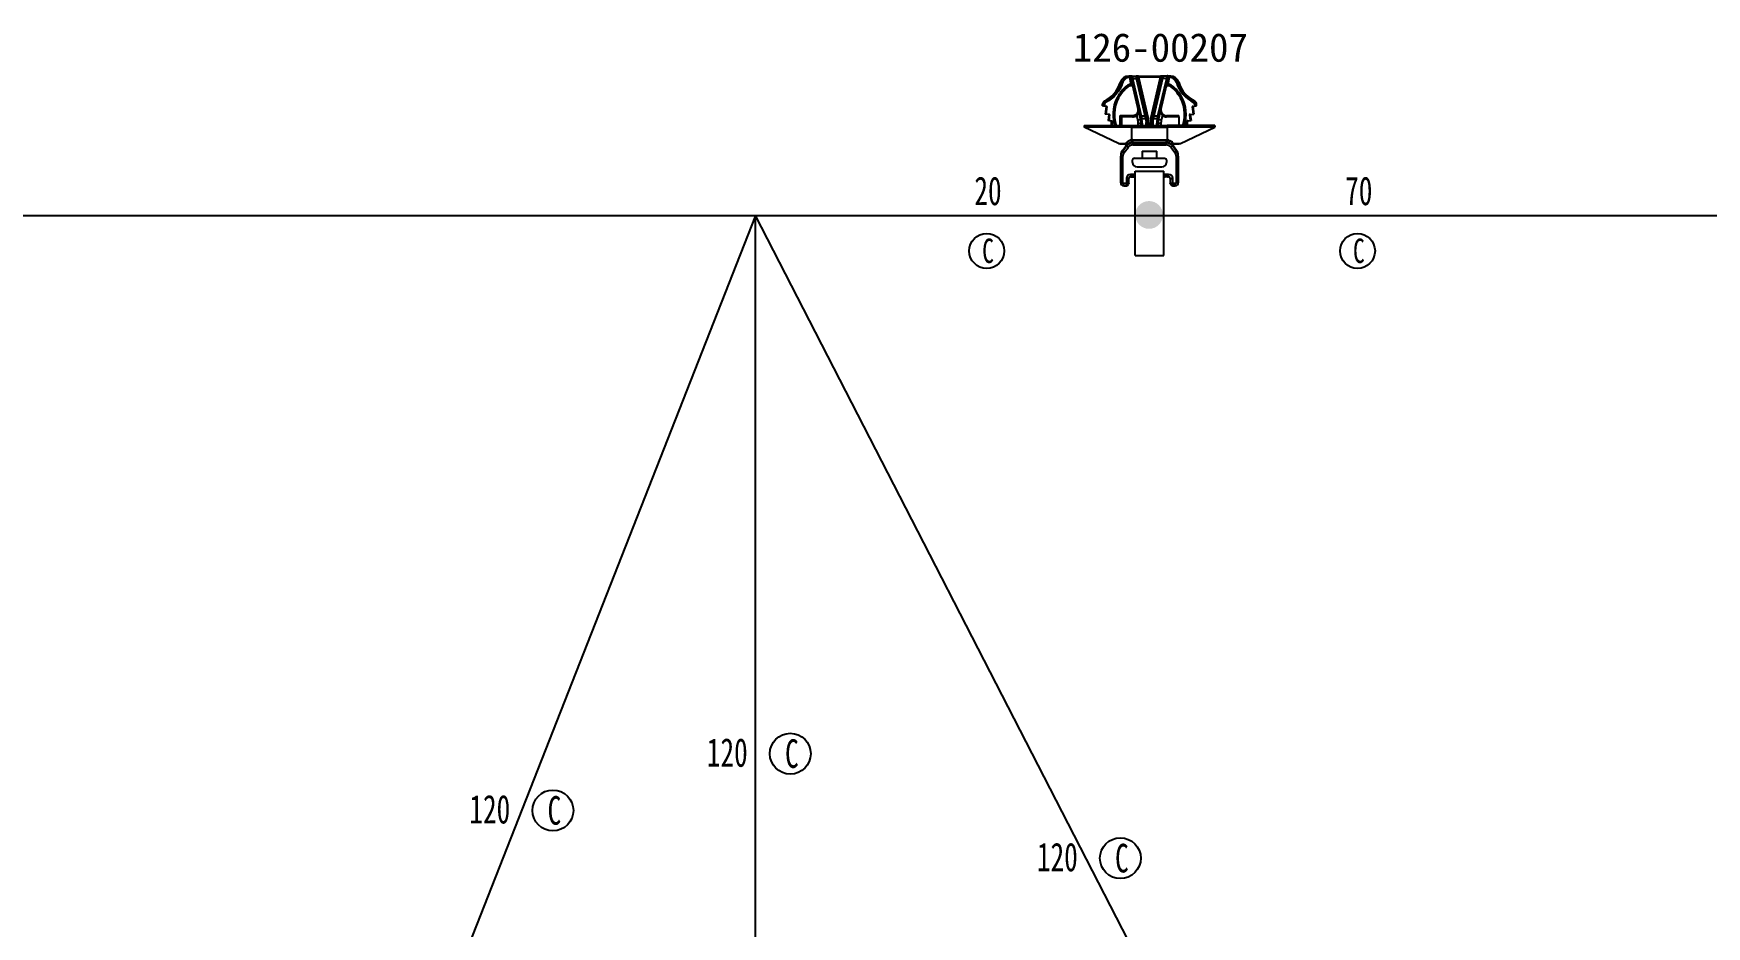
# Model space of a CAD drawing. Header units: millimetres. Extents: x 1543 to 5748, y 1576 to 2417.
# Drawn here: x 3722.2 to 3926.9, y 1923.9 to 2033.2 of the extents above; entities that cross this region are included whole.
import ezdxf

# ---------------------------------------------------------------- set-up
doc = ezdxf.new("R2010")
doc.units = ezdxf.units.MM
doc.layers.get('0').update_dxf_attribs({"lineweight": 25})
for name, color, linetype, lineweight in [('1轮廓实线层', 7, 'Continuous', 50), ('5剖面线层', 1, 'Continuous', 25), ('6文字层', 3, 'Continuous', 25), ('_0', 7, 'Continuous', 25), ('_1轮廓实线层', 7, 'Continuous', 40)]:
    doc.layers.add(name, color=color, linetype=linetype, lineweight=lineweight)
doc.styles.get("Standard").update_dxf_attribs({"font": ''})
doc.styles.add('仿宋体', font='', dxfattribs={"width": 0.7, "height": 3.5})
doc.styles.add('仿宋体GB2312', font='', dxfattribs={"width": 0.7})
doc.styles.get('Standard').set_extended_font_data('SimSun')
doc.styles.get('仿宋体').set_extended_font_data('SimSun')
doc.styles.get('仿宋体GB2312').set_extended_font_data('SimSun')

msp = doc.modelspace()

# ---------------------------------------------------------------- hatches: boundary and pattern name
at = {"layer": '5剖面线层', "linetype": 'ByBlock', "lineweight": -2}
h = msp.add_hatch(color=1, dxfattribs=at)
h.dxf.hatch_style = 1
edge = h.paths.add_edge_path()
edge.add_ellipse((3858.68, 2010.97), major_axis=(1.7, 0), ratio=1, start_angle=0, end_angle=360, ccw=False)
at = {"layer": '_1轮廓实线层', "linetype": 'ByBlock', "lineweight": -2}
h = msp.add_hatch(color=1, dxfattribs=at)
h.dxf.hatch_style = 1
edge = h.paths.add_edge_path()
edge.add_ellipse((3858.68, 2010.97), major_axis=(1.7, 0), ratio=1, start_angle=0, end_angle=360, ccw=False)

# ---------------------------------------------------------------- linework, layer by layer
at = {"color": 1}
for p, q in [((3854.94, 2026.45), (3854.97, 2026.49)), ((3854.94, 2026.45), (3854.97, 2026.49)), ((3855.29, 2027.22), (3855.17, 2027.22)), ((3855.29, 2027.22), (3855.17, 2027.22)), ((3855.45, 2027.17), (3855.29, 2027.22)), ((3855.45, 2027.17), (3855.29, 2027.22)), ((3855.97, 2026.78), (3856.09, 2026.64)), ((3855.97, 2026.78), (3856.09, 2026.64)), ((3856.35, 2027.97), (3856.19, 2027.97)), ((3856.35, 2027.97), (3856.19, 2027.97)), ((3856.46, 2027.81), (3856.31, 2027.8)), ((3856.46, 2027.81), (3856.31, 2027.8)), ((3856.46, 2027.8), (3856.32, 2027.77)), ((3856.46, 2027.8), (3856.32, 2027.77)), ((3856.51, 2026.94), (3856.32, 2027.77)), ((3856.51, 2026.94), (3856.32, 2027.77)), ((3856.35, 2027.97), (3856.6, 2027.97)), ((3856.35, 2027.97), (3856.35, 2027.89)), ((3856.35, 2027.97), (3856.6, 2027.97)), ((3856.35, 2027.97), (3856.35, 2027.89)), ((3856.42, 2026.94), (3856.51, 2026.94)), ((3856.42, 2026.94), (3856.42, 2026.76)), ((3856.42, 2026.94), (3856.51, 2026.94)), ((3856.42, 2026.94), (3856.42, 2026.76)), ((3856.59, 2026.76), (3856.42, 2026.76)), ((3856.59, 2026.76), (3856.42, 2026.76)), ((3856.46, 2027.82), (3856.46, 2027.79)), ((3856.46, 2027.82), (3856.46, 2027.79)), ((3856.5, 2027.62), (3856.46, 2027.79)), ((3856.5, 2027.62), (3856.46, 2027.79)), ((3857.56, 2023.04), (3856.5, 2027.62)), ((3857.56, 2023.04), (3856.5, 2027.62)), ((3856.65, 2026.97), (3856.51, 2026.94)), ((3856.65, 2026.97), (3856.51, 2026.94)), ((3856.59, 2026.76), (3856.51, 2026.94)), ((3856.59, 2026.76), (3856.51, 2026.94)), ((3856.58, 2027.97), (3856.6, 2027.97)), ((3856.6, 2027.97), (3856.58, 2027.97)), ((3856.58, 2027.97), (3856.6, 2027.97)), ((3856.6, 2027.97), (3856.58, 2027.97)), ((3856.6, 2027.97), (3856.64, 2027.68)), ((3856.6, 2027.97), (3857.11, 2027.97)), ((3856.6, 2027.97), (3856.64, 2027.68)), ((3856.6, 2027.97), (3857.11, 2027.97)), ((3856.64, 2027.68), (3857.7, 2023.09)), ((3856.64, 2027.68), (3857.15, 2027.68)), ((3856.64, 2027.68), (3857.7, 2023.09)), ((3856.64, 2027.68), (3857.15, 2027.68)), ((3857.15, 2027.68), (3857.11, 2027.97)), ((3857.15, 2027.68), (3857.11, 2027.97)), ((3857.4, 2027.97), (3857.12, 2027.97)), ((3857.4, 2027.97), (3857.12, 2027.97)), ((3858.21, 2023.09), (3857.15, 2027.68)), ((3858.21, 2023.09), (3857.15, 2027.68)), ((3857.25, 2027.86), (3857.29, 2027.69)), ((3857.25, 2027.86), (3857.4, 2027.83)), ((3857.25, 2027.86), (3857.29, 2027.69)), ((3857.25, 2027.86), (3857.4, 2027.83)), ((3857.29, 2027.69), (3858.35, 2023.1)), ((3857.29, 2027.69), (3858.35, 2023.1)), ((3857.4, 2027.97), (3860.07, 2027.97)), ((3857.4, 2027.97), (3857.4, 2027.83)), ((3857.4, 2027.97), (3860.07, 2027.97)), ((3857.4, 2027.97), (3857.4, 2027.83)), ((3860.07, 2027.83), (3857.4, 2027.83)), ((3857.4, 2027.83), (3858.57, 2022.79)), ((3860.07, 2027.83), (3857.4, 2027.83)), ((3857.4, 2027.83), (3858.57, 2022.79)), ((3858.9, 2022.79), (3860.07, 2027.83)), ((3858.9, 2022.79), (3860.07, 2027.83)), ((3859.12, 2023.1), (3860.18, 2027.69)), ((3859.12, 2023.1), (3860.18, 2027.69)), ((3860.32, 2027.68), (3859.26, 2023.09)), ((3860.32, 2027.68), (3859.26, 2023.09)), ((3859.77, 2023.09), (3860.84, 2027.68)), ((3859.77, 2023.09), (3860.84, 2027.68)), ((3860.97, 2027.62), (3859.91, 2023.04)), ((3860.97, 2027.62), (3859.91, 2023.04)), ((3860.07, 2027.97), (3860.07, 2027.83)), ((3860.35, 2027.97), (3860.07, 2027.97)), ((3860.07, 2027.97), (3860.07, 2027.83)), ((3860.35, 2027.97), (3860.07, 2027.97)), ((3860.07, 2027.83), (3860.22, 2027.86)), ((3860.07, 2027.83), (3860.22, 2027.86)), ((3860.18, 2027.69), (3860.22, 2027.86)), ((3860.18, 2027.69), (3860.22, 2027.86)), ((3860.22, 2027.86), (3860.23, 2027.87)), ((3860.22, 2027.86), (3860.23, 2027.87)), ((3860.36, 2027.97), (3860.32, 2027.68)), ((3860.36, 2027.97), (3860.32, 2027.68)), ((3860.84, 2027.68), (3860.32, 2027.68)), ((3860.84, 2027.68), (3860.32, 2027.68)), ((3860.88, 2027.97), (3860.36, 2027.97)), ((3860.88, 2027.97), (3860.36, 2027.97)), ((3860.96, 2026.94), (3860.82, 2026.97)), ((3860.96, 2026.94), (3860.82, 2026.97)), ((3860.84, 2027.68), (3860.88, 2027.97)), ((3860.84, 2027.68), (3860.88, 2027.97)), ((3861.13, 2027.97), (3860.88, 2027.97)), ((3860.9, 2027.97), (3860.88, 2027.97)), ((3860.88, 2027.97), (3860.9, 2027.97)), ((3861.13, 2027.97), (3860.88, 2027.97)), ((3860.9, 2027.97), (3860.88, 2027.97)), ((3860.88, 2027.97), (3860.9, 2027.97)), ((3860.96, 2026.94), (3860.89, 2026.76)), ((3860.96, 2026.94), (3860.89, 2026.76)), ((3861.06, 2026.76), (3860.89, 2026.76)), ((3861.06, 2026.76), (3860.89, 2026.76)), ((3861.15, 2027.77), (3860.96, 2026.94)), ((3861.15, 2027.77), (3860.96, 2026.94)), ((3860.96, 2026.94), (3861.06, 2026.94)), ((3860.96, 2026.94), (3861.06, 2026.94)), ((3861.01, 2027.79), (3860.97, 2027.62)), ((3861.01, 2027.79), (3860.97, 2027.62)), ((3861.01, 2027.89), (3861.01, 2027.88)), ((3861.01, 2027.89), (3861.01, 2027.88)), ((3861.02, 2027.82), (3861.02, 2027.8)), ((3861.02, 2027.82), (3861.02, 2027.8)), ((3861.16, 2027.8), (3861.02, 2027.81)), ((3861.16, 2027.8), (3861.02, 2027.81)), ((3861.15, 2027.77), (3861.02, 2027.8)), ((3861.15, 2027.77), (3861.02, 2027.8)), ((3861.06, 2026.94), (3861.06, 2026.76)), ((3861.06, 2026.94), (3861.06, 2026.76)), ((3861.13, 2027.97), (3861.28, 2027.97)), ((3861.13, 2027.97), (3861.13, 2027.89)), ((3861.13, 2027.97), (3861.28, 2027.97)), ((3861.13, 2027.97), (3861.13, 2027.89)), ((3861.5, 2026.78), (3861.39, 2026.64)), ((3861.5, 2026.78), (3861.39, 2026.64)), ((3862.02, 2027.17), (3862.19, 2027.22)), ((3862.02, 2027.17), (3862.19, 2027.22)), ((3862.19, 2027.22), (3862.31, 2027.22)), ((3862.19, 2027.22), (3862.31, 2027.22)), ((3853.06, 2024.56), (3852.99, 2024.56)), ((3852.99, 2024.31), (3852.99, 2024.56)), ((3853.06, 2024.56), (3852.99, 2024.56)), ((3852.99, 2024.31), (3852.99, 2024.56)), ((3853.06, 2024.31), (3852.99, 2024.31)), ((3853.43, 2024.26), (3852.99, 2024.31)), ((3853.06, 2024.31), (3852.99, 2024.31)), ((3853.43, 2024.26), (3852.99, 2024.31)), ((3853.06, 2024.56), (3853.24, 2024.56)), ((3853.06, 2024.31), (3853.06, 2024.56)), ((3853.06, 2024.56), (3853.24, 2024.56)), ((3853.06, 2024.31), (3853.06, 2024.56)), ((3853.26, 2024.88), (3853.19, 2024.88)), ((3853.26, 2024.88), (3853.19, 2024.88)), ((3853.24, 2024.56), (3853.24, 2024.3)), ((3853.24, 2024.56), (3853.24, 2024.3)), ((3853.51, 2024.26), (3853.24, 2024.3)), ((3853.51, 2024.26), (3853.24, 2024.3)), ((3853.34, 2024.72), (3853.26, 2024.88)), ((3853.34, 2024.72), (3853.26, 2024.88)), ((3853.43, 2024.26), (3853.31, 2023.3)), ((3853.43, 2024.26), (3853.31, 2023.3)), ((3853.42, 2023.3), (3853.54, 2024.26)), ((3853.42, 2023.3), (3853.54, 2024.26)), ((3853.43, 2024.26), (3853.54, 2024.26)), ((3853.43, 2024.26), (3853.54, 2024.26)), ((3853.51, 2024.26), (3853.54, 2024.26)), ((3853.51, 2024.26), (3853.54, 2024.26)), ((3855.08, 2025.83), (3855.22, 2025.73)), ((3855.08, 2025.83), (3855.22, 2025.73)), ((3862.4, 2025.83), (3862.25, 2025.73)), ((3862.4, 2025.83), (3862.25, 2025.73)), ((3863.94, 2024.26), (3864.23, 2024.3)), ((3863.94, 2024.26), (3864.23, 2024.3)), ((3863.94, 2024.26), (3863.95, 2024.19)), ((3864.04, 2024.26), (3863.94, 2024.26)), ((3863.94, 2024.26), (3863.95, 2024.19)), ((3864.04, 2024.26), (3863.94, 2024.26)), ((3864.04, 2024.26), (3864.48, 2024.31)), ((3864.04, 2024.26), (3864.48, 2024.31)), ((3864.04, 2024.26), (3864.16, 2023.3)), ((3864.04, 2024.26), (3864.16, 2023.3)), ((3864.13, 2024.72), (3864.21, 2024.88)), ((3864.13, 2024.72), (3864.21, 2024.88)), ((3864.21, 2024.88), (3864.29, 2024.88)), ((3864.21, 2024.88), (3864.29, 2024.88)), ((3864.23, 2024.56), (3864.23, 2024.3)), ((3864.23, 2024.56), (3864.41, 2024.56)), ((3864.23, 2024.56), (3864.23, 2024.3)), ((3864.23, 2024.56), (3864.41, 2024.56)), ((3864.41, 2024.31), (3864.41, 2024.56)), ((3864.41, 2024.56), (3864.48, 2024.56)), ((3864.41, 2024.31), (3864.41, 2024.56)), ((3864.41, 2024.56), (3864.48, 2024.56)), ((3864.41, 2024.31), (3864.48, 2024.31)), ((3864.41, 2024.31), (3864.48, 2024.31)), ((3864.48, 2024.31), (3864.48, 2024.56)), ((3864.48, 2024.31), (3864.48, 2024.56)), ((3853.42, 2023.3), (3853.31, 2023.3)), ((3853.76, 2023.25), (3853.31, 2023.3)), ((3853.42, 2023.3), (3853.31, 2023.3)), ((3853.76, 2023.25), (3853.31, 2023.3)), ((3853.84, 2023.25), (3853.42, 2023.3)), ((3853.84, 2023.25), (3853.42, 2023.3)), ((3853.76, 2023.25), (3853.67, 2022.51)), ((3853.76, 2023.25), (3853.67, 2022.51)), ((3853.78, 2022.51), (3853.67, 2022.51)), ((3854.1, 2022.46), (3853.67, 2022.51)), ((3853.78, 2022.51), (3853.67, 2022.51)), ((3854.1, 2022.46), (3853.67, 2022.51)), ((3853.76, 2023.25), (3853.87, 2023.25)), ((3853.76, 2023.25), (3853.87, 2023.25)), ((3853.78, 2022.51), (3853.87, 2023.25)), ((3853.78, 2022.51), (3853.87, 2023.25)), ((3854.22, 2022.46), (3853.78, 2022.51)), ((3854.22, 2022.46), (3853.78, 2022.51)), ((3853.84, 2023.25), (3853.87, 2023.25)), ((3853.84, 2023.25), (3853.87, 2023.25)), ((3854.22, 2022.46), (3854.1, 2022.46)), ((3854.1, 2021.9), (3854.1, 2022.46)), ((3854.22, 2022.46), (3854.1, 2022.46)), ((3854.1, 2021.9), (3854.1, 2022.46)), ((3854.22, 2021.9), (3854.22, 2022.46)), ((3854.22, 2021.9), (3854.22, 2022.46)), ((3855.15, 2021.9), (3855.15, 2023.12)), ((3855.15, 2023.12), (3855.29, 2022.97)), ((3855.15, 2023.12), (3856.65, 2023.12)), ((3855.15, 2021.9), (3855.15, 2023.12)), ((3855.15, 2023.12), (3855.29, 2022.97)), ((3855.15, 2023.12), (3856.65, 2023.12)), ((3855.29, 2022.97), (3855.29, 2021.9)), ((3856.65, 2022.97), (3855.29, 2022.97)), ((3855.29, 2022.97), (3855.29, 2021.9)), ((3856.65, 2022.97), (3855.29, 2022.97)), ((3856.65, 2022.97), (3856.65, 2023.12)), ((3856.65, 2022.97), (3856.65, 2023.12)), ((3857.17, 2023.15), (3857.08, 2023.27)), ((3857.17, 2023.15), (3857.08, 2023.27)), ((3857.3, 2022.59), (3857.17, 2023.15)), ((3857.3, 2022.59), (3857.17, 2023.15)), ((3857.3, 2022.59), (3857.65, 2022.67)), ((3857.3, 2022.59), (3857.65, 2022.67)), ((3857.34, 2023.98), (3857.35, 2023.93)), ((3857.34, 2023.98), (3857.35, 2023.93)), ((3857.34, 2021.9), (3857.34, 2022.19)), ((3857.34, 2022.19), (3857.7, 2022.19)), ((3857.34, 2021.9), (3857.34, 2022.19)), ((3857.34, 2022.19), (3857.7, 2022.19)), ((3857.64, 2022.7), (3857.56, 2023.04)), ((3857.64, 2022.7), (3857.56, 2023.04)), ((3857.78, 2022.74), (3857.64, 2022.7)), ((3857.78, 2022.74), (3857.64, 2022.7)), ((3857.65, 2022.67), (3857.64, 2022.7)), ((3857.65, 2022.67), (3857.64, 2022.7)), ((3857.79, 2022.7), (3857.65, 2022.67)), ((3857.79, 2022.7), (3857.65, 2022.67)), ((3857.7, 2023.09), (3858.21, 2023.09)), ((3857.7, 2023.09), (3857.78, 2022.74)), ((3857.7, 2023.09), (3858.21, 2023.09)), ((3857.7, 2023.09), (3857.78, 2022.74)), ((3857.7, 2021.9), (3857.7, 2022.19)), ((3857.84, 2022.19), (3857.7, 2022.19)), ((3857.7, 2021.9), (3857.7, 2022.19)), ((3857.84, 2022.19), (3857.7, 2022.19)), ((3858.29, 2022.74), (3857.78, 2022.74)), ((3857.78, 2022.74), (3857.79, 2022.7)), ((3858.29, 2022.74), (3857.78, 2022.74)), ((3857.78, 2022.74), (3857.79, 2022.7)), ((3857.84, 2022.19), (3857.84, 2021.9)), ((3857.84, 2022.19), (3857.84, 2021.9)), ((3858.29, 2022.74), (3858.21, 2023.09)), ((3858.29, 2022.74), (3858.21, 2023.09)), ((3858.43, 2022.77), (3858.29, 2022.74)), ((3858.43, 2022.77), (3858.29, 2022.74)), ((3858.43, 2022.76), (3858.29, 2022.73)), ((3858.43, 2022.76), (3858.29, 2022.73)), ((3858.29, 2022.73), (3858.29, 2022.74)), ((3858.29, 2022.73), (3858.29, 2022.74)), ((3858.34, 2021.9), (3858.34, 2022.28)), ((3858.49, 2022.28), (3858.34, 2022.28)), ((3858.34, 2021.9), (3858.34, 2022.28)), ((3858.49, 2022.28), (3858.34, 2022.28)), ((3858.35, 2023.1), (3858.43, 2022.77)), ((3858.35, 2023.1), (3858.43, 2022.77)), ((3858.43, 2022.76), (3858.57, 2022.79)), ((3858.43, 2022.76), (3858.57, 2022.79)), ((3858.43, 2022.77), (3858.43, 2022.76)), ((3858.43, 2022.77), (3858.43, 2022.76)), ((3858.49, 2022.28), (3858.49, 2021.9)), ((3858.49, 2022.28), (3858.63, 2022.28)), ((3858.49, 2022.28), (3858.49, 2021.9)), ((3858.49, 2022.28), (3858.63, 2022.28)), ((3858.63, 2022.28), (3858.63, 2021.9)), ((3858.63, 2022.28), (3858.63, 2021.9)), ((3858.84, 2021.9), (3858.84, 2022.28)), ((3858.84, 2022.28), (3858.99, 2022.28)), ((3858.84, 2021.9), (3858.84, 2022.28)), ((3858.84, 2022.28), (3858.99, 2022.28)), ((3858.9, 2022.79), (3859.04, 2022.76)), ((3858.9, 2022.79), (3859.04, 2022.76)), ((3858.99, 2021.9), (3858.99, 2022.28)), ((3859.13, 2022.28), (3858.99, 2022.28)), ((3858.99, 2021.9), (3858.99, 2022.28)), ((3859.13, 2022.28), (3858.99, 2022.28)), ((3859.04, 2022.77), (3859.12, 2023.1)), ((3859.04, 2022.77), (3859.12, 2023.1)), ((3859.04, 2022.76), (3859.04, 2022.77)), ((3859.18, 2022.74), (3859.04, 2022.77)), ((3859.04, 2022.76), (3859.04, 2022.77)), ((3859.18, 2022.74), (3859.04, 2022.77)), ((3859.18, 2022.73), (3859.04, 2022.76)), ((3859.18, 2022.73), (3859.04, 2022.76)), ((3859.13, 2022.28), (3859.13, 2021.9)), ((3859.13, 2022.28), (3859.13, 2021.9)), ((3859.26, 2023.09), (3859.18, 2022.74)), ((3859.26, 2023.09), (3859.18, 2022.74)), ((3859.7, 2022.74), (3859.18, 2022.74)), ((3859.18, 2022.74), (3859.18, 2022.73)), ((3859.7, 2022.74), (3859.18, 2022.74)), ((3859.18, 2022.74), (3859.18, 2022.73)), ((3859.26, 2023.09), (3859.77, 2023.09)), ((3859.26, 2023.09), (3859.77, 2023.09)), ((3859.63, 2021.9), (3859.63, 2022.19)), ((3859.77, 2022.19), (3859.63, 2022.19)), ((3859.63, 2021.9), (3859.63, 2022.19)), ((3859.77, 2022.19), (3859.63, 2022.19)), ((3859.69, 2022.7), (3859.7, 2022.74)), ((3859.69, 2022.7), (3859.7, 2022.74)), ((3859.83, 2022.67), (3859.69, 2022.7)), ((3859.83, 2022.67), (3859.69, 2022.7)), ((3859.7, 2022.74), (3859.77, 2023.09)), ((3859.7, 2022.74), (3859.77, 2023.09)), ((3859.83, 2022.7), (3859.7, 2022.74)), ((3859.83, 2022.7), (3859.7, 2022.74)), ((3859.77, 2022.19), (3859.77, 2021.9)), ((3859.77, 2022.19), (3860.13, 2022.19)), ((3859.77, 2022.19), (3859.77, 2021.9)), ((3859.77, 2022.19), (3860.13, 2022.19)), ((3859.91, 2023.04), (3859.83, 2022.7)), ((3859.91, 2023.04), (3859.83, 2022.7)), ((3859.83, 2022.7), (3859.83, 2022.67)), ((3859.83, 2022.7), (3859.83, 2022.67)), ((3859.83, 2022.67), (3860.18, 2022.59)), ((3859.83, 2022.67), (3860.18, 2022.59)), ((3860.12, 2023.93), (3860.13, 2023.99)), ((3860.12, 2023.93), (3860.13, 2023.99)), ((3860.13, 2022.19), (3860.13, 2021.9)), ((3860.13, 2022.19), (3860.13, 2021.9)), ((3860.31, 2023.15), (3860.18, 2022.59)), ((3860.31, 2023.15), (3860.18, 2022.59)), ((3860.31, 2023.15), (3860.39, 2023.27)), ((3860.31, 2023.15), (3860.39, 2023.27)), ((3860.83, 2022.97), (3860.83, 2023.12)), ((3860.83, 2023.12), (3862.33, 2023.12)), ((3860.83, 2022.97), (3860.83, 2023.12)), ((3860.83, 2023.12), (3862.33, 2023.12)), ((3862.33, 2022.97), (3860.83, 2022.97)), ((3862.33, 2022.97), (3860.83, 2022.97)), ((3862.33, 2022.97), (3862.33, 2023.12)), ((3862.33, 2022.97), (3862.33, 2023.12)), ((3862.33, 2022.97), (3862.33, 2021.9)), ((3862.33, 2022.97), (3862.33, 2021.9)), ((3863.11, 2022.37), (3863.11, 2022.37)), ((3863.11, 2022.37), (3863.11, 2022.37)), ((3863.11, 2022.37), (3863.11, 2021.9)), ((3863.11, 2022.37), (3863.11, 2022.37)), ((3863.11, 2022.37), (3863.11, 2022.37)), ((3863.11, 2022.37), (3863.11, 2021.9)), ((3863.28, 2022.46), (3863.7, 2022.51)), ((3863.28, 2022.46), (3863.7, 2022.51)), ((3863.28, 2022.46), (3863.35, 2022.47)), ((3863.28, 2022.46), (3863.35, 2022.47)), ((3863.29, 2022.4), (3863.38, 2022.4)), ((3863.29, 2021.9), (3863.29, 2022.4)), ((3863.29, 2022.4), (3863.38, 2022.4)), ((3863.29, 2021.9), (3863.29, 2022.4)), ((3863.44, 2022.47), (3863.35, 2022.47)), ((3863.44, 2022.47), (3863.35, 2022.47)), ((3863.38, 2021.9), (3863.38, 2022.4)), ((3863.38, 2021.9), (3863.38, 2022.4)), ((3863.44, 2022.47), (3863.81, 2022.51)), ((3863.44, 2022.47), (3863.81, 2022.51)), ((3863.6, 2023.25), (3864.06, 2023.3)), ((3863.6, 2023.25), (3864.06, 2023.3)), ((3863.6, 2023.25), (3863.61, 2023.18)), ((3863.72, 2023.25), (3863.6, 2023.25)), ((3863.6, 2023.25), (3863.61, 2023.18)), ((3863.72, 2023.25), (3863.6, 2023.25)), ((3863.61, 2023.18), (3863.7, 2022.51)), ((3863.61, 2023.18), (3863.7, 2022.51)), ((3863.81, 2022.51), (3863.7, 2022.51)), ((3863.81, 2022.51), (3863.7, 2022.51)), ((3863.72, 2023.25), (3864.16, 2023.3)), ((3863.72, 2023.25), (3864.16, 2023.3)), ((3863.72, 2023.25), (3863.81, 2022.51)), ((3863.72, 2023.25), (3863.81, 2022.51)), ((3863.95, 2024.19), (3864.06, 2023.3)), ((3863.95, 2024.19), (3864.06, 2023.3)), ((3864.16, 2023.3), (3864.06, 2023.3)), ((3864.16, 2023.3), (3864.06, 2023.3)), ((3850.76, 2021.9), (3856.56, 2021.9)), ((3850.76, 2021.9), (3850.76, 2021.72)), ((3850.76, 2021.9), (3856.56, 2021.9)), ((3850.76, 2021.9), (3850.76, 2021.72)), ((3856.56, 2021.72), (3850.76, 2021.72)), ((3854.95, 2019.72), (3850.76, 2021.72)), ((3856.56, 2021.72), (3850.76, 2021.72)), ((3854.95, 2019.72), (3850.76, 2021.72)), ((3856.56, 2021.9), (3860.91, 2021.9)), ((3856.56, 2021.9), (3856.56, 2021.72)), ((3856.56, 2021.9), (3860.91, 2021.9)), ((3856.56, 2021.9), (3856.56, 2021.72)), ((3856.56, 2021.72), (3860.91, 2021.72)), ((3856.56, 2020.14), (3856.56, 2021.72)), ((3856.56, 2021.72), (3860.91, 2021.72)), ((3856.56, 2020.14), (3856.56, 2021.72)), ((3856.7, 2020.15), (3860.77, 2020.15)), ((3856.7, 2019.87), (3856.7, 2020.15)), ((3856.7, 2020.15), (3860.77, 2020.15)), ((3856.7, 2019.87), (3856.7, 2020.15)), ((3860.77, 2020.15), (3860.77, 2019.87)), ((3860.77, 2020.15), (3860.77, 2019.87)), ((3866.72, 2021.9), (3860.91, 2021.9)), ((3860.91, 2021.9), (3860.91, 2021.72)), ((3866.72, 2021.9), (3860.91, 2021.9)), ((3860.91, 2021.9), (3860.91, 2021.72)), ((3866.72, 2021.72), (3860.91, 2021.72)), ((3860.91, 2021.72), (3860.91, 2020.14)), ((3866.72, 2021.72), (3860.91, 2021.72)), ((3860.91, 2021.72), (3860.91, 2020.14)), ((3862.53, 2019.72), (3866.72, 2021.72)), ((3862.53, 2019.72), (3866.72, 2021.72)), ((3866.72, 2021.9), (3866.72, 2021.72)), ((3866.72, 2021.9), (3866.72, 2021.72)), ((3854.95, 2019.72), (3855.83, 2019.72)), ((3854.95, 2019.72), (3855.83, 2019.72)), ((3855.22, 2018.28), (3855.22, 2018.16)), ((3855.22, 2018.28), (3855.22, 2018.28)), ((3855.22, 2018.28), (3855.22, 2018.16)), ((3855.22, 2018.28), (3855.22, 2018.28)), ((3855.22, 2014.91), (3855.22, 2018.16)), ((3855.47, 2018.16), (3855.22, 2018.16)), ((3855.22, 2014.91), (3855.22, 2018.16)), ((3855.47, 2018.16), (3855.22, 2018.16)), ((3855.4, 2019.65), (3855.26, 2019.65)), ((3855.4, 2019.65), (3855.26, 2019.65)), ((3855.74, 2019.65), (3855.4, 2019.65)), ((3855.74, 2019.65), (3855.4, 2019.65)), ((3855.42, 2018.87), (3855.94, 2019.54)), ((3855.42, 2018.87), (3855.94, 2019.54)), ((3855.42, 2018.87), (3855.94, 2019.54)), ((3855.42, 2018.87), (3855.94, 2019.54)), ((3855.94, 2019.42), (3855.42, 2018.75)), ((3855.94, 2019.42), (3855.42, 2018.75)), ((3855.42, 2018.87), (3855.42, 2018.75)), ((3855.42, 2018.87), (3855.42, 2018.87)), ((3855.42, 2018.87), (3855.42, 2018.75)), ((3855.42, 2018.87), (3855.42, 2018.87)), ((3855.42, 2018.75), (3855.62, 2018.6)), ((3855.42, 2018.75), (3855.62, 2018.6)), ((3855.47, 2014.91), (3855.47, 2018.16)), ((3855.47, 2014.91), (3855.47, 2018.16)), ((3855.62, 2018.6), (3856.15, 2019.27)), ((3855.62, 2018.6), (3856.15, 2019.27)), ((3855.86, 2019.76), (3855.83, 2019.72)), ((3855.86, 2019.76), (3855.83, 2019.72)), ((3855.94, 2019.42), (3855.94, 2019.54)), ((3855.94, 2019.54), (3855.94, 2019.54)), ((3855.94, 2019.42), (3855.94, 2019.54)), ((3855.94, 2019.54), (3855.94, 2019.54)), ((3856.15, 2019.27), (3855.94, 2019.42)), ((3856.15, 2019.27), (3855.94, 2019.42)), ((3856.7, 2019.87), (3860.77, 2019.87)), ((3856.7, 2019.79), (3856.7, 2019.87)), ((3856.7, 2019.87), (3860.77, 2019.87)), ((3856.7, 2019.79), (3856.7, 2019.87)), ((3856.7, 2019.79), (3860.77, 2019.79)), ((3856.7, 2019.79), (3856.7, 2019.54)), ((3856.7, 2019.79), (3860.77, 2019.79)), ((3856.7, 2019.79), (3856.7, 2019.54)), ((3856.7, 2019.54), (3860.77, 2019.54)), ((3856.7, 2019.54), (3860.77, 2019.54)), ((3857.84, 2018.77), (3857.84, 2017.91)), ((3857.84, 2018.77), (3859.63, 2018.77)), ((3857.84, 2018.77), (3857.84, 2017.91)), ((3857.84, 2018.77), (3859.63, 2018.77)), ((3859.63, 2017.91), (3859.63, 2018.77)), ((3859.63, 2017.91), (3859.63, 2018.77)), ((3860.77, 2019.87), (3860.77, 2019.79)), ((3860.77, 2019.87), (3860.77, 2019.79)), ((3860.77, 2019.54), (3860.77, 2019.79)), ((3860.77, 2019.54), (3860.77, 2019.79)), ((3861.53, 2019.42), (3861.33, 2019.27)), ((3861.53, 2019.42), (3861.33, 2019.27)), ((3861.33, 2019.27), (3861.85, 2018.6)), ((3861.33, 2019.27), (3861.85, 2018.6)), ((3861.53, 2019.54), (3861.53, 2019.42)), ((3861.53, 2019.54), (3861.53, 2019.54)), ((3862.05, 2018.87), (3861.53, 2019.54)), ((3862.05, 2018.87), (3861.53, 2019.54)), ((3861.53, 2019.54), (3861.53, 2019.42)), ((3861.53, 2019.54), (3861.53, 2019.54)), ((3862.05, 2018.87), (3861.53, 2019.54)), ((3862.05, 2018.87), (3861.53, 2019.54)), ((3862.05, 2018.75), (3861.53, 2019.42)), ((3862.05, 2018.75), (3861.53, 2019.42)), ((3861.64, 2019.72), (3861.62, 2019.76)), ((3861.64, 2019.72), (3861.62, 2019.76)), ((3861.64, 2019.72), (3862.53, 2019.72)), ((3861.64, 2019.72), (3862.53, 2019.72)), ((3862.21, 2019.65), (3861.74, 2019.65)), ((3862.21, 2019.65), (3861.74, 2019.65)), ((3861.85, 2018.6), (3862.05, 2018.75)), ((3861.85, 2018.6), (3862.05, 2018.75)), ((3862, 2018.16), (3862, 2014.91)), ((3862.26, 2018.16), (3862, 2018.16)), ((3862, 2018.16), (3862, 2014.91)), ((3862.26, 2018.16), (3862, 2018.16)), ((3862.05, 2018.75), (3862.05, 2018.87)), ((3862.05, 2018.87), (3862.05, 2018.87)), ((3862.05, 2018.75), (3862.05, 2018.87)), ((3862.05, 2018.87), (3862.05, 2018.87)), ((3862.26, 2018.16), (3862.26, 2018.28)), ((3862.26, 2018.28), (3862.26, 2018.28)), ((3862.26, 2018.16), (3862.26, 2018.28)), ((3862.26, 2018.28), (3862.26, 2018.28)), ((3862.26, 2018.16), (3862.26, 2014.91)), ((3862.26, 2018.16), (3862.26, 2014.91)), ((3856.67, 2017.4), (3856.67, 2017.7)), ((3856.67, 2017.4), (3856.67, 2017.7)), ((3856.89, 2017.91), (3857.84, 2017.91)), ((3856.89, 2017.91), (3857.84, 2017.91)), ((3856.99, 2016.33), (3860.49, 2016.33)), ((3856.99, 2006.01), (3856.99, 2016.33)), ((3856.99, 2016.33), (3860.49, 2016.33)), ((3856.99, 2006.01), (3856.99, 2016.33)), ((3857.21, 2016.86), (3860.26, 2016.86)), ((3857.21, 2016.86), (3860.26, 2016.86)), ((3857.84, 2017.91), (3859.63, 2017.91)), ((3857.84, 2017.91), (3859.63, 2017.91)), ((3859.63, 2017.91), (3860.59, 2017.91)), ((3859.63, 2017.91), (3860.59, 2017.91)), ((3860.49, 2006.01), (3860.49, 2016.33)), ((3860.49, 2006.01), (3860.49, 2016.33)), ((3860.8, 2017.7), (3860.8, 2017.4)), ((3860.8, 2017.7), (3860.8, 2017.4)), ((3855.22, 2014.91), (3855.47, 2014.91)), ((3855.22, 2014.91), (3855.47, 2014.91)), ((3855.91, 2014.8), (3855.58, 2014.8)), ((3855.58, 2014.55), (3855.58, 2014.8)), ((3855.91, 2014.8), (3855.58, 2014.8)), ((3855.58, 2014.55), (3855.58, 2014.8)), ((3855.58, 2014.55), (3855.91, 2014.55)), ((3855.58, 2014.55), (3855.91, 2014.55)), ((3855.91, 2015.42), (3855.91, 2014.8)), ((3856.2, 2015.42), (3855.91, 2015.42)), ((3855.91, 2015.42), (3855.91, 2014.8)), ((3856.2, 2015.42), (3855.91, 2015.42)), ((3855.91, 2014.55), (3855.91, 2014.8)), ((3855.91, 2014.55), (3855.91, 2014.8)), ((3856.2, 2014.84), (3856.2, 2015.42)), ((3856.2, 2014.84), (3856.2, 2015.42)), ((3856.99, 2015.92), (3856.42, 2015.92)), ((3856.42, 2015.92), (3856.42, 2015.63)), ((3856.99, 2015.92), (3856.42, 2015.92)), ((3856.42, 2015.92), (3856.42, 2015.63)), ((3856.42, 2015.63), (3856.52, 2015.63)), ((3856.42, 2015.63), (3856.52, 2015.63)), ((3856.52, 2015.63), (3856.52, 2015.63)), ((3856.52, 2015.63), (3856.54, 2015.63)), ((3856.54, 2015.63), (3856.52, 2015.63)), ((3856.52, 2015.63), (3856.52, 2015.63)), ((3856.52, 2015.63), (3856.54, 2015.63)), ((3856.54, 2015.63), (3856.52, 2015.63)), ((3856.54, 2015.63), (3856.85, 2015.63)), ((3856.54, 2015.63), (3856.85, 2015.63)), ((3856.85, 2015.63), (3856.99, 2015.91)), ((3856.85, 2015.63), (3856.99, 2015.91)), ((3856.85, 2015.63), (3856.99, 2015.63)), ((3856.85, 2015.63), (3856.99, 2015.63)), ((3861.06, 2015.92), (3860.49, 2015.92)), ((3861.06, 2015.92), (3860.49, 2015.92)), ((3860.49, 2015.91), (3860.63, 2015.63)), ((3860.49, 2015.91), (3860.63, 2015.63)), ((3860.49, 2015.63), (3860.63, 2015.63)), ((3860.49, 2015.63), (3860.63, 2015.63)), ((3860.93, 2015.63), (3860.63, 2015.63)), ((3860.93, 2015.63), (3860.63, 2015.63)), ((3860.95, 2015.63), (3860.93, 2015.63)), ((3860.95, 2015.63), (3860.93, 2015.63)), ((3860.95, 2015.63), (3860.93, 2015.63)), ((3860.95, 2015.63), (3860.93, 2015.63)), ((3860.95, 2015.63), (3860.95, 2015.63)), ((3860.95, 2015.63), (3861.06, 2015.63)), ((3860.95, 2015.63), (3860.95, 2015.63)), ((3860.95, 2015.63), (3861.06, 2015.63)), ((3861.06, 2015.63), (3861.06, 2015.92)), ((3861.06, 2015.63), (3861.06, 2015.92)), ((3861.28, 2015.42), (3861.57, 2015.42)), ((3861.28, 2015.42), (3861.28, 2014.84)), ((3861.28, 2015.42), (3861.57, 2015.42)), ((3861.28, 2015.42), (3861.28, 2014.84)), ((3861.57, 2014.8), (3861.57, 2015.42)), ((3861.57, 2014.8), (3861.57, 2015.42)), ((3861.89, 2014.8), (3861.57, 2014.8)), ((3861.57, 2014.8), (3861.57, 2014.55)), ((3861.89, 2014.8), (3861.57, 2014.8)), ((3861.57, 2014.8), (3861.57, 2014.55)), ((3861.57, 2014.55), (3861.89, 2014.55)), ((3861.57, 2014.55), (3861.89, 2014.55)), ((3861.89, 2014.55), (3861.89, 2014.8)), ((3861.89, 2014.55), (3861.89, 2014.8)), ((3862.26, 2014.91), (3862, 2014.91)), ((3862.26, 2014.91), (3862, 2014.91)), ((3856.99, 2006.01), (3860.49, 2006.01)), ((3856.99, 2006.01), (3860.49, 2006.01))]:
    msp.add_line(p, q, dxfattribs=at)
for points in [[(3855.45, 2027.17), (3855.31, 2026.78), (3855.12, 2026.42), (3854.9, 2026.07), (3854.65, 2025.74), (3854.36, 2025.44), (3854.04, 2025.16), (3853.7, 2024.92), (3853.34, 2024.72)], [(3855.45, 2027.17), (3855.31, 2026.78), (3855.12, 2026.42), (3854.9, 2026.07), (3854.65, 2025.74), (3854.36, 2025.44), (3854.04, 2025.16), (3853.7, 2024.92), (3853.34, 2024.72)], [(3855.29, 2027.22), (3855.35, 2027.38), (3855.45, 2027.53), (3855.56, 2027.66), (3855.7, 2027.77), (3856.01, 2027.92), (3856.35, 2027.97)], [(3855.29, 2027.22), (3855.35, 2027.38), (3855.45, 2027.53), (3855.56, 2027.66), (3855.7, 2027.77), (3856.01, 2027.92), (3856.35, 2027.97)], [(3862.19, 2027.22), (3862.07, 2027.47), (3861.89, 2027.69), (3861.72, 2027.81), (3861.53, 2027.9), (3861.33, 2027.96), (3861.13, 2027.97)], [(3862.19, 2027.22), (3862.07, 2027.47), (3861.89, 2027.69), (3861.72, 2027.81), (3861.53, 2027.9), (3861.33, 2027.96), (3861.13, 2027.97)], [(3862.02, 2027.17), (3862.17, 2026.78), (3862.35, 2026.42), (3862.57, 2026.07), (3862.83, 2025.74), (3863.12, 2025.44), (3863.43, 2025.16), (3863.77, 2024.92), (3864.13, 2024.72)], [(3862.02, 2027.17), (3862.17, 2026.78), (3862.35, 2026.42), (3862.57, 2026.07), (3862.83, 2025.74), (3863.12, 2025.44), (3863.43, 2025.16), (3863.77, 2024.92), (3864.13, 2024.72)], [(3864.21, 2024.88), (3863.79, 2025.13), (3863.4, 2025.42), (3862.95, 2025.86), (3862.6, 2026.34), (3862.37, 2026.77), (3862.19, 2027.22)], [(3864.21, 2024.88), (3863.79, 2025.13), (3863.4, 2025.42), (3862.95, 2025.86), (3862.6, 2026.34), (3862.37, 2026.77), (3862.19, 2027.22)], [(3857.36, 2023.57), (3857.3, 2023.37), (3857.17, 2023.15)], [(3857.36, 2023.57), (3857.3, 2023.37), (3857.17, 2023.15)], [(3860.31, 2023.15), (3860.2, 2023.3), (3860.11, 2023.57)], [(3860.31, 2023.15), (3860.2, 2023.3), (3860.11, 2023.57)], [(3863.11, 2022.37), (3863.25, 2022.46), (3863.28, 2022.46)], [(3863.11, 2022.37), (3863.25, 2022.46), (3863.28, 2022.46)], [(3856.58, 2019.86), (3856.58, 2019.87), (3856.59, 2019.88), (3856.6, 2019.97), (3856.58, 2020.09), (3856.56, 2020.14)], [(3856.58, 2019.86), (3856.58, 2019.87), (3856.59, 2019.88), (3856.6, 2019.97), (3856.58, 2020.09), (3856.56, 2020.14)], [(3860.91, 2020.14), (3860.9, 2020.12), (3860.89, 2020.06), (3860.87, 2019.94), (3860.88, 2019.89), (3860.89, 2019.87), (3860.89, 2019.87), (3860.89, 2019.86)], [(3860.91, 2020.14), (3860.9, 2020.12), (3860.89, 2020.06), (3860.87, 2019.94), (3860.88, 2019.89), (3860.89, 2019.87), (3860.89, 2019.87), (3860.89, 2019.86)], [(3855.74, 2019.65), (3855.74, 2019.66), (3855.76, 2019.66), (3855.83, 2019.72)], [(3855.74, 2019.65), (3855.74, 2019.66), (3855.76, 2019.66), (3855.83, 2019.72)], [(3855.92, 2019.5), (3855.94, 2019.58), (3855.92, 2019.66), (3855.83, 2019.72)], [(3855.92, 2019.5), (3855.94, 2019.58), (3855.92, 2019.66), (3855.83, 2019.72)], [(3855.86, 2019.76), (3855.93, 2019.71), (3855.97, 2019.64), (3855.96, 2019.56), (3855.94, 2019.54)], [(3855.86, 2019.76), (3855.93, 2019.71), (3855.97, 2019.64), (3855.96, 2019.56), (3855.94, 2019.54)], [(3855.91, 2019.82), (3855.98, 2019.78), (3856.02, 2019.7), (3856.01, 2019.61), (3855.99, 2019.59)], [(3855.91, 2019.82), (3855.98, 2019.78), (3856.02, 2019.7), (3856.01, 2019.61), (3855.99, 2019.59)], [(3855.95, 2019.86), (3856.02, 2019.81), (3856.06, 2019.73), (3856.04, 2019.65), (3856.03, 2019.63)], [(3855.95, 2019.86), (3856.02, 2019.81), (3856.06, 2019.73), (3856.04, 2019.65), (3856.03, 2019.63)], [(3861.45, 2019.63), (3861.41, 2019.7), (3861.43, 2019.79), (3861.5, 2019.85), (3861.53, 2019.86)], [(3861.45, 2019.63), (3861.41, 2019.7), (3861.43, 2019.79), (3861.5, 2019.85), (3861.53, 2019.86)], [(3861.48, 2019.59), (3861.45, 2019.67), (3861.47, 2019.75), (3861.54, 2019.81), (3861.57, 2019.82)], [(3861.48, 2019.59), (3861.45, 2019.67), (3861.47, 2019.75), (3861.54, 2019.81), (3861.57, 2019.82)], [(3861.62, 2019.76), (3861.54, 2019.71), (3861.51, 2019.64), (3861.52, 2019.56), (3861.53, 2019.54)], [(3861.62, 2019.76), (3861.54, 2019.71), (3861.51, 2019.64), (3861.52, 2019.56), (3861.53, 2019.54)], [(3861.64, 2019.72), (3861.57, 2019.68), (3861.53, 2019.6), (3861.54, 2019.53), (3861.56, 2019.5)], [(3861.64, 2019.72), (3861.57, 2019.68), (3861.53, 2019.6), (3861.54, 2019.53), (3861.56, 2019.5)], [(3861.74, 2019.65), (3861.73, 2019.66), (3861.72, 2019.66), (3861.64, 2019.72)], [(3861.74, 2019.65), (3861.73, 2019.66), (3861.72, 2019.66), (3861.64, 2019.72)], [(3856.2, 2014.84), (3856.2, 2014.83), (3856.19, 2014.83), (3856.19, 2014.83), (3856.16, 2014.82), (3855.91, 2014.8)], [(3856.2, 2014.84), (3856.2, 2014.83), (3856.19, 2014.83), (3856.19, 2014.83), (3856.16, 2014.82), (3855.91, 2014.8)], [(3856.99, 2015.92), (3856.56, 2015.66), (3856.52, 2015.63)], [(3856.99, 2015.92), (3856.56, 2015.66), (3856.52, 2015.63)], [(3860.95, 2015.63), (3860.88, 2015.68), (3860.49, 2015.92)], [(3860.95, 2015.63), (3860.88, 2015.68), (3860.49, 2015.92)], [(3861.57, 2014.8), (3861.38, 2014.81), (3861.31, 2014.82), (3861.28, 2014.83), (3861.28, 2014.83), (3861.28, 2014.83), (3861.28, 2014.84)], [(3861.57, 2014.8), (3861.38, 2014.81), (3861.31, 2014.82), (3861.28, 2014.83), (3861.28, 2014.83), (3861.28, 2014.83), (3861.28, 2014.84)]]:
    msp.add_lwpolyline(points, dxfattribs=at)
for centre, radius, start, end in [((3851.42, 2028.39), 3.93, 296.7992, 342.7306), ((3851.42, 2028.39), 3.93, 296.7992, 342.7306), ((3851.49, 2028.48), 4, 318.9724, 329.5441), ((3851.49, 2028.48), 4, 318.9724, 329.5441), ((3851.58, 2028.43), 3.9, 330.3029, 342.0322), ((3851.58, 2028.43), 3.9, 330.3029, 342.0322), ((3858.8, 2023.23), 4.54, 128.4257, 145.0351), ((3858.8, 2023.23), 4.54, 128.4257, 145.0351), ((3856.19, 2026.9), 1.07, 90, 162.7306), ((3856.19, 2026.9), 1.07, 90, 162.7306), ((3858.8, 2023.23), 4.36, 128.4257, 145.0351), ((3858.8, 2023.23), 4.36, 128.4257, 145.0351), ((3856.25, 2026.92), 0.834, 139.346, 162.6783), ((3856.25, 2026.92), 0.834, 139.346, 162.6783), ((3856.32, 2026.88), 0.915, 110.0713, 139.966), ((3856.32, 2026.88), 0.915, 110.0713, 139.966), ((3856.42, 2026.23), 0.714, 90, 128.4257), ((3856.42, 2026.23), 0.714, 90, 128.4257), ((3856.33, 2026.87), 0.927, 91.2687, 111.022), ((3856.33, 2026.87), 0.927, 91.2687, 111.022), ((3856.42, 2026.23), 0.535, 90, 128.4257), ((3856.42, 2026.23), 0.535, 90, 128.4257), ((3856.42, 2027.81), 0.11, 134.7436, 187.951), ((3856.42, 2027.81), 0.11, 134.7436, 187.951), ((3856.6, 2027.83), 0.286, 187.2758, 193.045), ((3856.6, 2027.83), 0.286, 187.2758, 193.045), ((3856.55, 2027.66), 0.312, 106.1819, 131.4848), ((3856.55, 2027.66), 0.312, 106.1819, 131.4848), ((3856.6, 2027.83), 0.143, 90.0233, 195.3689), ((3856.6, 2027.83), 0.143, 90.0233, 195.3689), ((3856.59, 2027.5), 0.471, 91.8423, 105.9519), ((3856.59, 2027.5), 0.471, 91.8423, 105.9519), ((3856.6, 2027.83), 0.143, 109.6276, 133.4081), ((3856.6, 2027.83), 0.143, 109.6276, 133.4081), ((3856.59, 2026.62), 0.144, 17.5777, 89.8584), ((3856.59, 2026.62), 0.144, 17.5777, 89.8584), ((3857.11, 2027.83), 0.143, 10.7471, 89.9594), ((3857.11, 2027.83), 0.143, 10.7471, 89.9594), ((3860.36, 2027.83), 0.143, 90.0406, 169.2529), ((3860.36, 2027.83), 0.143, 90.0406, 169.2529), ((3860.89, 2026.62), 0.144, 90.1416, 162.4223), ((3860.89, 2026.62), 0.144, 90.1416, 162.4223), ((3860.88, 2027.83), 0.143, 344.6311, 89.9767), ((3860.88, 2027.83), 0.143, 344.6311, 89.9767), ((3860.88, 2027.52), 0.459, 73.8694, 88.3565), ((3860.88, 2027.52), 0.459, 73.8694, 88.3565), ((3860.88, 2027.83), 0.143, 46.7405, 70.2509), ((3860.88, 2027.83), 0.143, 46.7405, 70.2509), ((3860.94, 2027.69), 0.271, 46.7102, 75.893), ((3860.94, 2027.69), 0.271, 46.7102, 75.893), ((3861.06, 2026.23), 0.714, 51.5743, 90), ((3861.06, 2026.23), 0.714, 51.5743, 90), ((3861.06, 2026.23), 0.535, 51.5743, 90), ((3861.06, 2026.23), 0.535, 51.5743, 90), ((3861.05, 2027.81), 0.11, 352.0498, 45.2721), ((3861.05, 2027.81), 0.11, 352.0498, 45.2721), ((3860.88, 2027.83), 0.286, 346.955, 352.7242), ((3860.88, 2027.83), 0.286, 346.955, 352.7242), ((3861.14, 2026.87), 0.927, 68.978, 88.7313), ((3861.14, 2026.87), 0.927, 68.978, 88.7313), ((3861.28, 2026.9), 1.07, 17.2694, 90), ((3861.28, 2026.9), 1.07, 17.2694, 90), ((3858.68, 2023.23), 4.36, 34.9649, 51.5743), ((3858.68, 2023.23), 4.36, 34.9649, 51.5743), ((3861.16, 2026.88), 0.915, 40.034, 69.9287), ((3861.16, 2026.88), 0.915, 40.034, 69.9287), ((3858.68, 2023.23), 4.54, 34.9649, 51.5743), ((3858.68, 2023.23), 4.54, 34.9649, 51.5743), ((3861.23, 2026.92), 0.834, 17.3217, 40.654), ((3861.23, 2026.92), 0.834, 17.3217, 40.654), ((3866.06, 2028.39), 3.93, 197.2694, 243.2008), ((3866.06, 2028.39), 3.93, 197.2694, 243.2008), ((3853.35, 2024.56), 0.357, 116.7992, 180), ((3853.35, 2024.56), 0.357, 116.7992, 180), ((3853.42, 2024.56), 0.357, 116.795, 179.9845), ((3853.42, 2024.56), 0.357, 116.795, 179.9845), ((3852.81, 2021.03), 3.29, 82.4109, 85.4978), ((3852.81, 2021.03), 3.29, 82.4109, 85.4978), ((3853.42, 2024.56), 0.18, 116.5657, 179.5268), ((3853.42, 2024.56), 0.18, 116.5657, 179.5268), ((3851.46, 2028.5), 4.04, 296.4686, 301.9834), ((3851.46, 2028.5), 4.04, 296.4686, 301.9834), ((3851.45, 2028.51), 4.05, 301.9865, 307.6961), ((3851.45, 2028.51), 4.05, 301.9865, 307.6961), ((3851.46, 2028.5), 4.04, 307.6939, 315.7343), ((3851.46, 2028.5), 4.04, 307.6939, 315.7343), ((3858.74, 2023.27), 4.47, 145.0351, 197.8008), ((3858.74, 2023.27), 4.47, 145.0351, 197.8008), ((3851.47, 2028.49), 4.02, 315.7331, 318.9807), ((3851.47, 2028.49), 4.02, 315.7331, 318.9807), ((3858.74, 2023.27), 4.29, 145.0351, 198.5681), ((3858.74, 2023.27), 4.29, 145.0351, 198.5681), ((3858.74, 2023.27), 4.29, 341.4319, 34.9649), ((3858.74, 2023.27), 4.29, 341.4319, 34.9649), ((3858.74, 2023.27), 4.47, 348.4491, 34.9649), ((3858.74, 2023.27), 4.47, 348.4491, 34.9649), ((3864.05, 2024.56), 0.18, 0.4732, 63.4343), ((3864.05, 2024.56), 0.18, 0.4732, 63.4343), ((3864.05, 2024.56), 0.357, 0.0103, 63.2116), ((3864.05, 2024.56), 0.357, 0.0103, 63.2116), ((3864.69, 2020.86), 3.46, 94.5587, 97.4919), ((3864.69, 2020.86), 3.46, 94.5587, 97.4919), ((3864.12, 2024.56), 0.357, 0, 63.2008), ((3864.12, 2024.56), 0.357, 0, 63.2008), ((3856.65, 2023.83), 0.714, 270, 328.5936), ((3856.65, 2023.83), 0.714, 270, 328.5936), ((3856.65, 2023.83), 0.857, 270, 307.6693), ((3856.65, 2023.83), 0.857, 270, 307.6693), ((3856.64, 2023.86), 0.738, 274.4835, 302.5962), ((3856.64, 2023.86), 0.738, 274.4835, 302.5962), ((3856.65, 2023.83), 0.709, 328.2087, 0.0847), ((3856.65, 2023.83), 0.709, 328.2087, 0.0847), ((3855.56, 2022.19), 1.78, 0, 13.045), ((3855.56, 2022.19), 1.78, 0, 13.045), ((3856.65, 2023.83), 0.714, 0, 13.045), ((3856.65, 2023.83), 0.714, 0, 13.045), ((3856.25, 2023.73), 1.12, 351.5911, 10.4972), ((3856.25, 2023.73), 1.12, 351.5911, 10.4972), ((3855.56, 2022.19), 2.14, 0, 13.045), ((3855.56, 2022.19), 2.14, 0, 13.045), ((3855.56, 2022.19), 2.28, 0, 13.045), ((3855.56, 2022.19), 2.28, 0, 13.045), ((3856.35, 2022.28), 2, 0, 13.045), ((3856.35, 2022.28), 2, 0, 13.045), ((3856.35, 2022.28), 2.14, 0, 13.045), ((3856.35, 2022.28), 2.14, 0, 13.045), ((3856.35, 2022.28), 2.28, 0, 13.045), ((3856.35, 2022.28), 2.28, 0, 13.045), ((3861.13, 2022.28), 2.28, 166.955, 180), ((3861.13, 2022.28), 2.28, 166.955, 180), ((3861.13, 2022.28), 2.14, 166.955, 180), ((3861.13, 2022.28), 2.14, 166.955, 180), ((3861.13, 2022.28), 2, 166.955, 180), ((3861.13, 2022.28), 2, 166.955, 180), ((3861.91, 2022.19), 2.28, 166.955, 180), ((3861.91, 2022.19), 2.28, 166.955, 180), ((3861.91, 2022.19), 2.14, 166.955, 180), ((3861.91, 2022.19), 2.14, 166.955, 180), ((3861.27, 2023.73), 1.17, 169.7283, 178.1592), ((3861.27, 2023.73), 1.17, 169.7283, 178.1592), ((3861.17, 2023.73), 1.07, 178.0537, 188.6562), ((3861.17, 2023.73), 1.07, 178.0537, 188.6562), ((3860.83, 2023.83), 0.712, 180.0446, 211.7328), ((3860.83, 2023.83), 0.712, 180.0446, 211.7328), ((3860.83, 2023.83), 0.714, 166.955, 180.0267), ((3860.83, 2023.83), 0.714, 166.955, 180.0267), ((3861.91, 2022.19), 1.78, 166.955, 180), ((3861.91, 2022.19), 1.78, 166.955, 180), ((3860.83, 2023.83), 0.714, 211.6334, 270), ((3860.83, 2023.83), 0.714, 211.6334, 270), ((3860.83, 2023.83), 0.857, 232.3307, 270), ((3860.83, 2023.83), 0.857, 232.3307, 270), ((3858.74, 2023.27), 4.47, 342.1992, 348.3867), ((3858.74, 2023.27), 4.47, 342.1992, 348.3867), ((3863.48, 2020.44), 1.97, 95.4376, 100.5635), ((3863.48, 2020.44), 1.97, 95.4376, 100.5635), ((3863.45, 2022.4), 0.0714, 97, 180), ((3863.45, 2022.4), 0.0714, 97, 180), ((3856.68, 2019.03), 1.11, 96.2924, 131.5889), ((3856.68, 2019.03), 1.11, 96.2924, 131.5889), ((3856.7, 2018.92), 1.23, 90.0011, 96.7136), ((3856.7, 2018.92), 1.23, 90.0011, 96.7136), ((3860.77, 2018.9), 1.24, 83.322, 89.964), ((3860.77, 2018.9), 1.24, 83.322, 89.964), ((3860.79, 2019.03), 1.11, 48.4207, 83.689), ((3860.79, 2019.03), 1.11, 48.4207, 83.689), ((3855.26, 2020.38), 0.725, 244.6, 269.9992), ((3855.26, 2020.38), 0.725, 244.6, 269.9992), ((3856.18, 2018.28), 0.964, 142, 180), ((3856.18, 2018.28), 0.964, 142, 180), ((3856.18, 2018.16), 0.965, 142.0214, 180.0023), ((3856.18, 2018.16), 0.965, 142.0214, 180.0023), ((3856.18, 2018.16), 0.712, 142.0459, 180.004), ((3856.18, 2018.16), 0.712, 142.0459, 180.004), ((3855.74, 2019.51), 0.145, 322, 90), ((3855.74, 2019.51), 0.145, 322, 90), ((3856.66, 2019.18), 0.989, 139.3788, 144.16), ((3856.66, 2019.18), 0.989, 139.3788, 144.16), ((3856.25, 2019.53), 0.458, 132.2836, 139.2965), ((3856.25, 2019.53), 0.458, 132.2836, 139.2965), ((3856.7, 2018.83), 0.964, 90.0093, 142.0219), ((3856.7, 2018.83), 0.964, 90.0093, 142.0219), ((3856.7, 2018.94), 0.964, 137.6158, 142), ((3856.7, 2018.94), 0.964, 137.6158, 142), ((3856.29, 2019.32), 0.405, 130.466, 137.5217), ((3856.29, 2019.32), 0.405, 130.466, 137.5217), ((3856.69, 2018.83), 1.04, 96.0838, 129.6639), ((3856.69, 2018.83), 1.04, 96.0838, 129.6639), ((3856.7, 2018.83), 0.71, 90.0155, 142.0504), ((3856.7, 2018.83), 0.71, 90.0155, 142.0504), ((3856.7, 2018.79), 1.08, 89.9967, 96.6097), ((3856.7, 2018.79), 1.08, 89.9967, 96.6097), ((3860.77, 2018.79), 1.08, 83.3902, 90.0033), ((3860.77, 2018.79), 1.08, 83.3902, 90.0033), ((3860.77, 2018.83), 0.964, 37.9781, 89.9907), ((3860.77, 2018.83), 0.964, 37.9781, 89.9907), ((3860.77, 2018.83), 0.71, 37.9496, 89.9846), ((3860.77, 2018.83), 0.71, 37.9496, 89.9846), ((3860.78, 2018.83), 1.04, 50.3384, 83.9136), ((3860.78, 2018.83), 1.04, 50.3384, 83.9136), ((3861.18, 2019.32), 0.405, 42.4784, 49.5349), ((3861.18, 2019.32), 0.405, 42.4784, 49.5349), ((3860.77, 2018.94), 0.964, 38, 42.3843), ((3860.77, 2018.94), 0.964, 38, 42.3843), ((3861.22, 2019.52), 0.458, 40.7065, 47.714), ((3861.22, 2019.52), 0.458, 40.7065, 47.714), ((3860.82, 2019.18), 0.982, 35.8251, 40.6376), ((3860.82, 2019.18), 0.982, 35.8251, 40.6376), ((3861.74, 2019.51), 0.145, 90, 218), ((3861.74, 2019.51), 0.145, 90, 218), ((3861.29, 2018.16), 0.712, 359.9958, 37.9543), ((3861.29, 2018.16), 0.712, 359.9958, 37.9543), ((3861.29, 2018.28), 0.964, 0, 38), ((3861.29, 2018.28), 0.964, 0, 38), ((3861.29, 2018.16), 0.965, 359.9977, 37.9786), ((3861.29, 2018.16), 0.965, 359.9977, 37.9786), ((3862.21, 2020.38), 0.725, 270, 295.4), ((3862.21, 2020.38), 0.725, 270, 295.4), ((3856.89, 2017.7), 0.218, 90, 180), ((3856.89, 2017.7), 0.218, 90, 180), ((3857.21, 2017.4), 0.544, 180, 270), ((3857.21, 2017.4), 0.544, 180, 270), ((3860.26, 2017.4), 0.544, 270, 0), ((3860.26, 2017.4), 0.544, 270, 0), ((3860.59, 2017.7), 0.218, 0, 90), ((3860.59, 2017.7), 0.218, 0, 90), ((3855.58, 2014.91), 0.363, 180, 270), ((3855.58, 2014.91), 0.363, 180, 270), ((3855.58, 2014.91), 0.109, 180.0251, 269.9797), ((3855.58, 2014.91), 0.109, 180.0251, 269.9797), ((3856.42, 2015.42), 0.508, 90.0001, 179.9999), ((3856.42, 2015.42), 0.508, 90.0001, 179.9999), ((3855.91, 2014.84), 0.29, 270, 303.8531), ((3855.91, 2014.84), 0.29, 270, 303.8531), ((3855.91, 2014.84), 0.291, 303.8719, 325.3325), ((3855.91, 2014.84), 0.291, 303.8719, 325.3325), ((3855.91, 2014.84), 0.29, 325.3673, 345.8586), ((3855.91, 2014.84), 0.29, 325.3673, 345.8586), ((3855.91, 2014.83), 0.284, 345.6542, 0.0534), ((3855.91, 2014.83), 0.284, 345.6542, 0.0534), ((3856.42, 2015.42), 0.218, 90, 180), ((3856.42, 2015.42), 0.218, 90, 180), ((3861.06, 2015.42), 0.508, 0, 90), ((3861.06, 2015.42), 0.508, 0, 90), ((3861.06, 2015.42), 0.218, 0, 90), ((3861.06, 2015.42), 0.218, 0, 90), ((3861.56, 2014.83), 0.284, 179.9466, 194.3458), ((3861.56, 2014.83), 0.284, 179.9466, 194.3458), ((3861.57, 2014.84), 0.29, 194.1414, 214.6326), ((3861.57, 2014.84), 0.29, 194.1414, 214.6326), ((3861.57, 2014.84), 0.291, 214.6674, 236.1281), ((3861.57, 2014.84), 0.291, 214.6674, 236.1281), ((3861.57, 2014.84), 0.29, 236.1469, 270), ((3861.57, 2014.84), 0.29, 236.1469, 270), ((3861.89, 2014.91), 0.109, 270, 0), ((3861.89, 2014.91), 0.363, 270, 0), ((3861.89, 2014.91), 0.109, 270, 0), ((3861.89, 2014.91), 0.363, 270, 0)]:
    msp.add_arc(centre, radius, start, end, dxfattribs=at)
for centre, major_axis, ratio, start_param, end_param in [((3856.35, 2027.97), (-0.126, 0.067), 0.480211, 1.81935, 3.141593), ((3856.35, 2027.97), (-0.126, 0.067), 0.480211, 1.81935, 3.141593), ((3856.64, 2027.65), (0.139, 0.032), 0.163182, 1.533006, 3.141593), ((3856.64, 2027.65), (0.139, 0.032), 0.163182, 1.533006, 3.141593), ((3857.15, 2027.65), (0.139, 0.032), 0.163182, 6.283185, 7.816191), ((3857.15, 2027.65), (0.139, 0.032), 0.163182, 0, 1.533006), ((3860.32, 2027.65), (0.139, -0.032), 0.163182, 1.608587, 3.141593), ((3860.32, 2027.65), (0.139, -0.032), 0.163182, 1.608587, 3.141593), ((3860.84, 2027.65), (0.139, -0.032), 0.163182, 0, 1.608587), ((3860.84, 2027.65), (0.139, -0.032), 0.163182, 0, 1.608587), ((3861.13, 2027.97), (-0.126, -0.067), 0.480211, 0, 1.322243), ((3861.13, 2027.97), (-0.126, -0.067), 0.480211, 0, 1.322243), ((3857.7, 2023.07), (0.139, 0.032), 0.163182, 1.533006, 3.141593), ((3857.7, 2023.07), (0.139, 0.032), 0.163182, 1.533006, 3.141593), ((3858.21, 2023.07), (0.139, 0.032), 0.163182, 6.283185, 7.816191), ((3858.21, 2023.07), (0.139, 0.032), 0.163182, 6.283185, 7.816191), ((3859.26, 2023.07), (0.139, -0.032), 0.163182, 1.608587, 3.141593), ((3859.26, 2023.07), (0.139, -0.032), 0.163182, 1.608587, 3.141593), ((3859.77, 2023.07), (0.139, -0.032), 0.163182, 0, 1.608587), ((3859.77, 2023.07), (0.139, -0.032), 0.163182, 0, 1.608587), ((3863.36, 2022.4), (0, 0.0714), 0.980728, 0.122173, 1.570796), ((3863.36, 2022.4), (0, 0.0714), 0.980728, 0.122173, 1.570796), ((3856.18, 2018.28), (0.964, 0), 0.99863, 2.478368, 3.141593), ((3856.18, 2018.28), (0.964, 0), 0.99863, 2.478368, 3.141593), ((3856.7, 2018.94), (0.964, 0), 0.99863, 2.348183, 2.478368), ((3856.7, 2018.94), (0.964, 0), 0.99863, 2.348183, 2.478368), ((3860.77, 2018.94), (0.964, 0), 0.99863, 0.663225, 0.793412), ((3860.77, 2018.94), (0.964, 0), 0.99863, 0.663225, 0.793412), ((3861.29, 2018.28), (-0.964, 0), 0.99863, 3.141593, 3.804818), ((3861.29, 2018.28), (-0.964, 0), 0.99863, 3.141593, 3.804818)]:
    msp.add_ellipse(centre, major_axis=major_axis, ratio=ratio, start_param=start_param, end_param=end_param, dxfattribs=at)
at = {"layer": '1轮廓实线层', "lineweight": -3}
for p, q in [((3620.69, 2010.89), (3748.71, 2010.89)), ((3748.71, 2010.89), (3893.37, 2010.89)), ((3810.55, 2010.89), (3765.56, 1896.45)), ((3810.55, 1895.91), (3810.55, 2010.89)), ((3869.66, 1895.91), (3810.55, 2010.89)), ((3893.37, 2010.89), (4049.28, 2010.89))]:
    msp.add_line(p, q, dxfattribs=at)
at = {"layer": '_0'}
for centre, radius in [((3838.82, 2006.57), 2.14), ((3884.18, 2006.57), 2.14), ((3814.79, 1945.04), 2.5), ((3785.75, 1938.09), 2.5), ((3855.17, 1932.25), 2.5)]:
    msp.add_circle(centre, radius, dxfattribs=at)

# ---------------------------------------------------------------- texts
at = {"layer": '6文字层', "color": 1, "lineweight": -2, "insert": (3849.35, 2033.22), "char_height": 3.5, "width": 22.9655, "attachment_point": 1}
msp.add_mtext('{\\fFangSong_GB2312|b0|i0|c134|p2;126-00207}', dxfattribs=at)
at = {"layer": '_0', "attachment_point": 1}
for s, insert, char_height, width, style in [('20', (3837.31, 2015.67), 3.5, 5.9278, '仿宋体'), ('70', (3882.67, 2015.67), 3.5, 5.9278, '仿宋体'), ('C', (3838.27, 2008.08), 2.99, 2.0733, '仿宋体GB2312'), ('C', (3883.63, 2008.08), 2.99, 2.0733, '仿宋体GB2312'), ('120', (3804.58, 1946.94), 3.5, 5.9278, '仿宋体'), ('C', (3814.15, 1946.8), 3.5, 2.4249, '仿宋体GB2312'), ('120', (3775.53, 1940), 3.5, 5.9278, '仿宋体'), ('C', (3785.1, 1939.85), 3.5, 2.4249, '仿宋体GB2312'), ('120', (3844.96, 1934.15), 3.5, 5.9278, '仿宋体'), ('C', (3854.52, 1934.01), 3.5, 2.4249, '仿宋体GB2312')]:
    msp.add_mtext(s, dxfattribs=dict(at, insert=insert, char_height=char_height, width=width, style=style))

doc.saveas('drawing.dxf')
